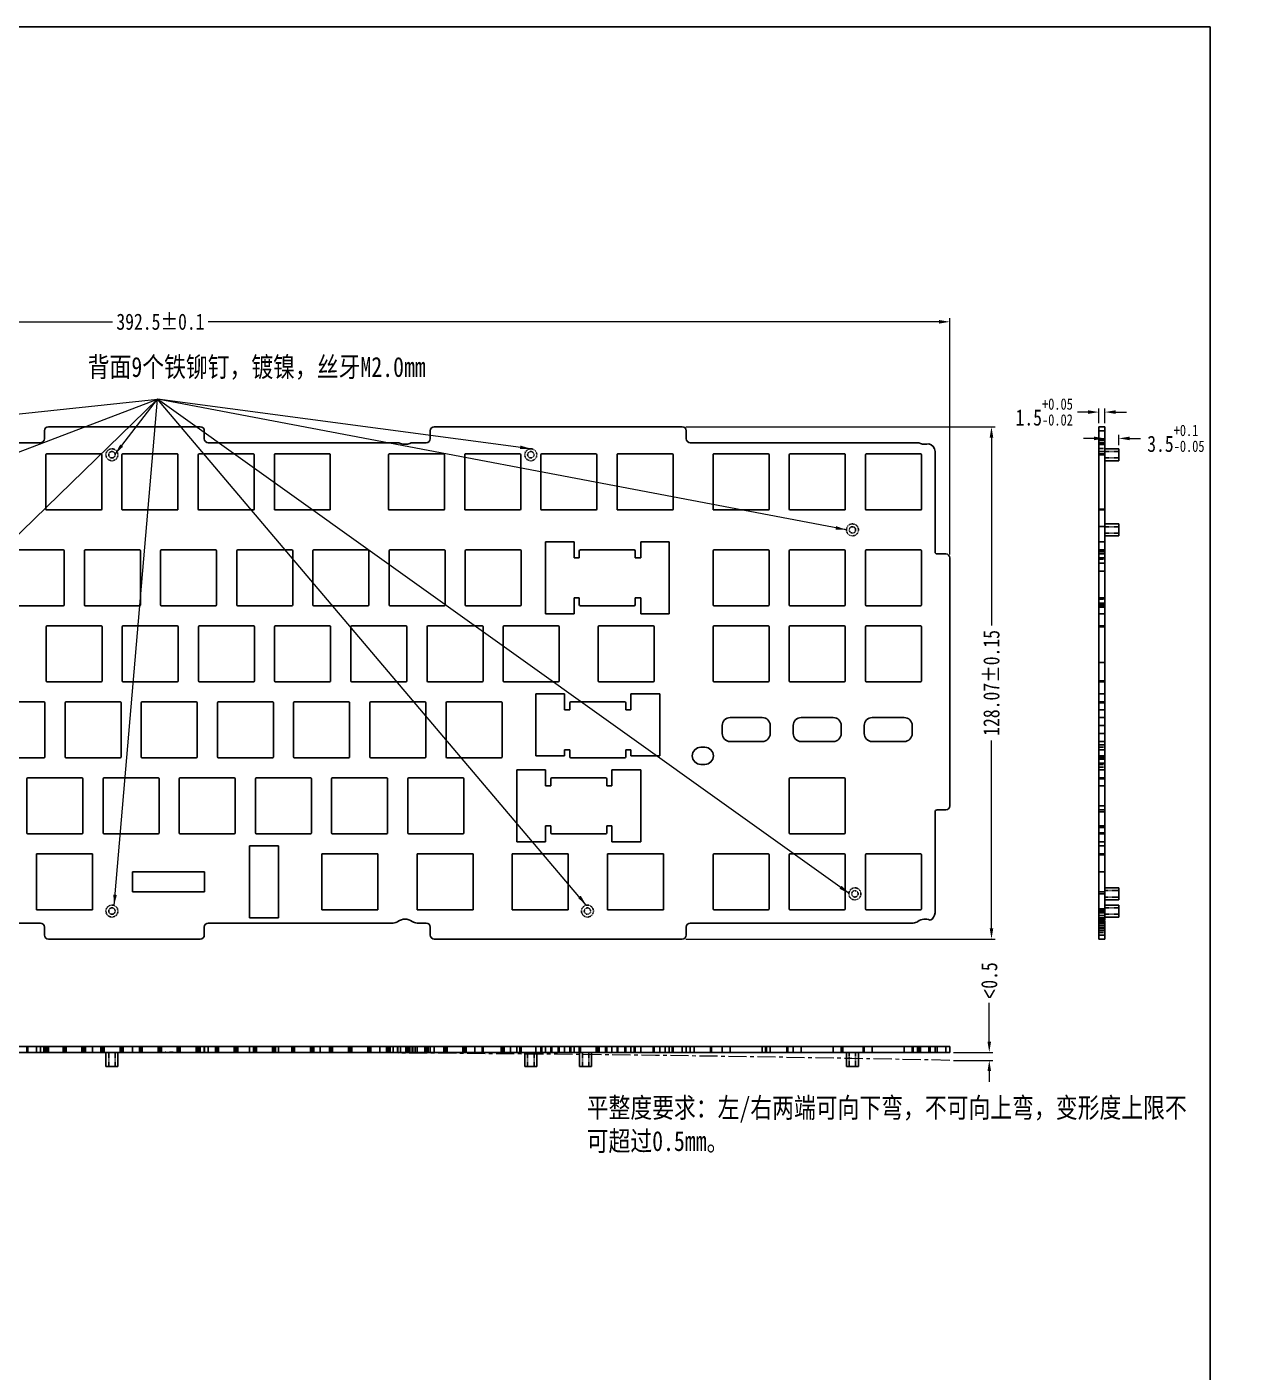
# Model space of a CAD drawing. Header units: inches. Extents: x 465 to 966, y -377 to 309.
# Drawn here: x 661.6 to 965.9, y -26.9 to 309.4 of the extents above; entities that cross this region are included whole.
import ezdxf

# ---------------------------------------------------------------- set-up
doc = ezdxf.new("R2010")
doc.units = ezdxf.units.IN
doc.header["$LTSCALE"] = 1.21
doc.header["$MEASUREMENT"] = 0
doc.header["$PDMODE"] = 3
doc.header["$PDSIZE"] = 0.3125
doc.linetypes.add('CENTER', pattern=[0.6, 0.375, -0.075, 0.075, -0.075])
doc.linetypes.add('HIDDEN', pattern=[0.2, 0.1, -0.1])
doc.layers.get('0').update_dxf_attribs({"linetype": 'CONTINUOUS'})
doc.layers.get('Defpoints').update_dxf_attribs({"linetype": 'CONTINUOUS'})
doc.layers.add('DEFAULT_2', color=8, linetype='HIDDEN')
doc.layers.add('标注尺寸', color=2, linetype='CONTINUOUS')
doc.styles.get("Standard").update_dxf_attribs({"font": 'txt', "width": 0.8})
doc.dimstyles.new('YanXiu', dxfattribs={"dimscale": 1.35, "dimtxt": 3, "dimasz": 2, "dimexe": 0.66, "dimexo": 0.66, "dimgap": 0.66, "dimtad": 0, "dimdsep": 46, "dimtxsty": 'STANDARD', "dimcen": 0, "dimclrd": 3, "dimclre": 6, "dimclrt": 3, "dimazin": 2, "dimtm": 1e-09, "dimtfac": 1, "dimtofl": 0, "dimtmove": 0, "dimatfit": 3, "dimfxl": 1, "dimlwd": 5, "dimlwe": 5, "dimarcsym": 0})

# ---------------------------------------------------------------- blocks, each defined once
blk = doc.blocks.new('*D0')
at = {"color": 3, "lineweight": 5}
for p, q in [((902.21, 55.78), (902.21, 65.46)), ((902.21, 48.38), (902.21, 45.68))]:
    blk.add_line(p, q, dxfattribs=at)
at = {"color": 6, "lineweight": 5}
for p, q in [((893.23, 53.08), (903.1, 53.08)), ((893.23, 51.08), (903.1, 51.08))]:
    blk.add_line(p, q, dxfattribs=at)
at = {"color": 3}
for points in [[(901.76, 55.78), (902.66, 55.78), (902.21, 53.08)], [(901.76, 48.38), (902.66, 48.38), (902.21, 51.08)]]:
    blk.add_solid(points, dxfattribs=at)
at = {"layer": 'Defpoints', "color": 0}
for p in [(892.34, 53.08), (892.34, 51.08), (902.21, 51.08)]:
    blk.add_point(p, dxfattribs=at)
at = {"color": 3, "insert": (902.21, 71.02), "char_height": 4.05, "attachment_point": 5, "rotation": 90}
blk.add_mtext('{\\fVineta BT|b0|i0|c0|p82;<}0.5', dxfattribs=at)
blk = doc.blocks.new('*D4')
at = {"color": 6, "lineweight": 5}
for p, q in [((826.33, 209.46), (903.65, 209.46)), ((826.33, 81.4), (903.65, 81.4))]:
    blk.add_line(p, q, dxfattribs=at)
at = {"color": 3, "lineweight": 5}
for p, q in [((902.76, 206.76), (902.76, 159.82)), ((902.76, 84.1), (902.76, 131.04))]:
    blk.add_line(p, q, dxfattribs=at)
at = {"color": 3}
for points in [[(902.31, 206.76), (903.21, 206.76), (902.76, 209.46)], [(902.31, 84.1), (903.21, 84.1), (902.76, 81.4)]]:
    blk.add_solid(points, dxfattribs=at)
at = {"layer": 'Defpoints', "color": 0}
for p in [(825.44, 209.46), (825.44, 81.4), (902.76, 81.4)]:
    blk.add_point(p, dxfattribs=at)
at = {"color": 3, "insert": (902.76, 145.43), "char_height": 4.05, "attachment_point": 5, "rotation": 90}
blk.add_mtext('128.07%%P0.15', dxfattribs=at)
blk = doc.blocks.new('*D8')
at = {"color": 3, "lineweight": 5}
for p, q in [((928.43, 206.55), (925.73, 206.55)), ((937.33, 206.55), (940.03, 206.55))]:
    blk.add_line(p, q, dxfattribs=at)
at = {"color": 6, "lineweight": 5}
for p, q in [((931.13, 204.86), (931.13, 207.44)), ((934.63, 204.86), (934.63, 207.44))]:
    blk.add_line(p, q, dxfattribs=at)
at = {"color": 3}
for points in [[(928.43, 207), (928.43, 206.1), (931.13, 206.55)], [(937.33, 207), (937.33, 206.1), (934.63, 206.55)]]:
    blk.add_solid(points, dxfattribs=at)
at = {"layer": 'Defpoints', "color": 0}
for p in [(931.13, 206.55), (931.13, 203.96), (934.63, 203.96)]:
    blk.add_point(p, dxfattribs=at)
at = {"color": 3, "insert": (948.86, 206.55), "char_height": 4.05, "attachment_point": 5}
blk.add_mtext('3.5{\\H0.7x;\\S+0.1^ -0.05;}', dxfattribs=at)
blk = doc.blocks.new('*D9')
at = {"color": 3, "lineweight": 5}
for p, q in [((926.93, 213.13), (924.23, 213.13)), ((933.83, 213.13), (936.53, 213.13))]:
    blk.add_line(p, q, dxfattribs=at)
at = {"color": 6, "lineweight": 5}
for p, q in [((929.63, 210.36), (929.63, 214.02)), ((931.13, 210.36), (931.13, 214.02))]:
    blk.add_line(p, q, dxfattribs=at)
at = {"color": 3}
for points in [[(926.93, 213.58), (926.93, 212.68), (929.63, 213.13)], [(933.83, 213.58), (933.83, 212.68), (931.13, 213.13)]]:
    blk.add_solid(points, dxfattribs=at)
at = {"layer": 'Defpoints', "color": 0}
for p in [(929.63, 213.13), (929.63, 209.46), (931.13, 209.46)]:
    blk.add_point(p, dxfattribs=at)
at = {"color": 3, "insert": (915.94, 213.13), "char_height": 4.05, "attachment_point": 5}
blk.add_mtext('1.5{\\H0.7x;\\S+0.05^ -0.02;}', dxfattribs=at)
blk = doc.blocks.new('*D47')
at = {"color": 6, "lineweight": 5}
for p, q in [((499.9, 165.29), (499.9, 236.59)), ((892.34, 177.57), (892.34, 236.59))]:
    blk.add_line(p, q, dxfattribs=at)
at = {"color": 3, "lineweight": 5}
for p, q in [((502.6, 235.7), (683, 235.7)), ((889.64, 235.7), (706.92, 235.7))]:
    blk.add_line(p, q, dxfattribs=at)
at = {"color": 3}
for points in [[(502.6, 236.15), (502.6, 235.25), (499.9, 235.7)], [(889.64, 236.15), (889.64, 235.25), (892.34, 235.7)]]:
    blk.add_solid(points, dxfattribs=at)
at = {"layer": 'Defpoints', "color": 0}
for p in [(892.34, 235.7), (892.34, 176.68), (499.9, 164.4)]:
    blk.add_point(p, dxfattribs=at)
at = {"color": 3, "insert": (694.96, 235.7), "char_height": 4.05, "attachment_point": 5}
blk.add_mtext('392.5%%P0.1', dxfattribs=at)

msp = doc.modelspace()

# ---------------------------------------------------------------- linework, layer by layer
at = {"color": 7, "linetype": 'Continuous'}
for p, q in [((666.939, 209.465), (704.939, 209.465)), ((763.439, 209.465), (825.439, 209.465)), ((929.632, 205.634), (929.632, 209.465)), ((931.132, 209.465), (929.632, 209.465)), ((931.132, 86.105), (931.132, 209.465)), ((664.939, 205.465), (638.059, 205.465)), ((665.939, 206.465), (665.939, 208.465)), ((705.939, 208.465), (705.939, 206.465)), ((754.219, 205.465), (706.939, 205.465)), ((761.439, 205.465), (758.059, 205.465)), ((762.439, 206.465), (762.439, 208.465)), ((826.439, 208.465), (826.439, 206.465)), ((884.219, 205.465), (827.439, 205.465)), ((931.132, 208.465), (929.632, 208.465)), ((929.632, 206.465), (931.132, 206.465)), ((929.632, 205.465), (931.132, 205.465)), ((929.632, 81.396), (929.632, 205.46)), ((929.632, 205.311), (931.132, 205.311)), ((931.132, 205.233), (929.632, 205.233)), ((666.294, 202.465), (666.294, 188.865)), ((680.094, 202.665), (666.494, 202.665)), ((680.294, 188.865), (680.294, 202.465)), ((685.344, 202.465), (685.344, 188.865)), ((699.144, 202.665), (685.544, 202.665)), ((699.344, 188.865), (699.344, 202.465)), ((704.394, 202.465), (704.394, 188.865)), ((718.194, 202.665), (704.594, 202.665)), ((718.394, 188.865), (718.394, 202.465)), ((723.444, 202.465), (723.444, 188.865)), ((737.244, 202.665), (723.644, 202.665)), ((737.444, 188.865), (737.444, 202.465)), ((751.994, 188.865), (751.994, 202.465)), ((752.194, 202.665), (765.794, 202.665)), ((765.994, 202.465), (765.994, 188.865)), ((771.044, 188.865), (771.044, 202.465)), ((771.244, 202.665), (784.844, 202.665)), ((785.044, 202.465), (785.044, 188.865)), ((790.094, 188.865), (790.094, 202.465)), ((790.294, 202.665), (803.894, 202.665)), ((804.094, 202.465), (804.094, 188.865)), ((809.144, 188.865), (809.144, 202.465)), ((809.344, 202.665), (822.944, 202.665)), ((823.144, 202.465), (823.144, 188.865)), ((833.149, 188.865), (833.149, 202.465)), ((833.349, 202.665), (846.949, 202.665)), ((847.149, 202.465), (847.149, 188.865)), ((852.199, 188.865), (852.199, 202.465)), ((852.399, 202.665), (865.999, 202.665)), ((866.199, 202.465), (866.199, 188.865)), ((871.249, 188.865), (871.249, 202.465)), ((871.449, 202.665), (885.049, 202.665)), ((885.249, 202.465), (885.249, 188.865)), ((888.639, 203.282), (888.639, 178.181)), ((931.132, 203.282), (929.632, 203.282)), ((931.132, 203.965), (934.632, 203.965)), ((934.632, 203.965), (934.632, 200.965)), ((931.132, 200.965), (934.632, 200.965)), ((666.494, 188.665), (680.094, 188.665)), ((685.544, 188.665), (699.144, 188.665)), ((704.594, 188.665), (718.194, 188.665)), ((723.644, 188.665), (737.244, 188.665)), ((765.794, 188.665), (752.194, 188.665)), ((784.844, 188.665), (771.244, 188.665)), ((803.894, 188.665), (790.294, 188.665)), ((822.944, 188.665), (809.344, 188.665)), ((846.949, 188.665), (833.349, 188.665)), ((865.999, 188.665), (852.399, 188.665)), ((885.049, 188.665), (871.449, 188.665)), ((931.132, 185.181), (934.632, 185.181)), ((934.632, 182.181), (934.632, 185.181)), ((931.132, 182.181), (934.632, 182.181)), ((657.139, 178.681), (670.639, 178.681)), ((670.889, 178.431), (670.889, 164.931)), ((675.939, 164.931), (675.939, 178.431)), ((676.189, 178.681), (689.689, 178.681)), ((689.939, 178.431), (689.939, 164.931)), ((694.989, 164.931), (694.989, 178.431)), ((695.239, 178.681), (708.739, 178.681)), ((708.989, 178.431), (708.989, 164.931)), ((714.039, 164.931), (714.039, 178.431)), ((714.289, 178.681), (727.789, 178.681)), ((728.039, 178.431), (728.039, 164.931)), ((733.089, 164.931), (733.089, 178.431)), ((733.339, 178.681), (746.839, 178.681)), ((747.089, 178.431), (747.089, 164.931)), ((752.139, 164.931), (752.139, 178.431)), ((752.389, 178.681), (765.889, 178.681)), ((766.139, 178.431), (766.139, 164.931)), ((771.189, 164.931), (771.189, 178.431)), ((771.439, 178.681), (784.939, 178.681)), ((785.189, 178.431), (785.189, 164.931)), ((791.21, 180.696), (798.41, 180.696)), ((791.21, 162.696), (791.21, 180.696)), ((798.41, 180.696), (798.41, 176.696)), ((799.704, 176.696), (799.704, 178.401)), ((799.984, 178.681), (813.394, 178.681)), ((813.674, 178.401), (813.674, 176.696)), ((815.064, 180.696), (822.207, 180.696)), ((815.064, 176.696), (815.064, 180.696)), ((822.207, 180.696), (822.207, 162.696)), ((833.149, 164.931), (833.149, 178.431)), ((833.399, 178.681), (846.899, 178.681)), ((847.149, 178.431), (847.149, 164.931)), ((852.199, 164.931), (852.199, 178.431)), ((852.449, 178.681), (865.949, 178.681)), ((866.199, 178.431), (866.199, 164.931)), ((871.249, 164.931), (871.249, 178.431)), ((871.499, 178.681), (884.999, 178.681)), ((885.249, 178.431), (885.249, 164.931)), ((798.41, 176.696), (799.704, 176.696)), ((813.674, 176.696), (815.064, 176.696)), ((889.139, 177.681), (891.339, 177.681)), ((892.339, 176.681), (892.339, 114.681)), ((929.632, 178.181), (931.132, 178.181)), ((931.132, 177.681), (929.632, 177.681)), ((931.132, 176.681), (929.632, 176.681)), ((799.704, 166.696), (798.41, 166.696)), ((798.41, 166.696), (798.41, 162.696)), ((799.704, 164.991), (799.704, 166.696)), ((815.064, 166.696), (813.674, 166.696)), ((813.674, 166.696), (813.674, 164.991)), ((815.064, 162.696), (815.064, 166.696)), ((670.639, 164.681), (657.139, 164.681)), ((689.689, 164.681), (676.189, 164.681)), ((708.739, 164.681), (695.239, 164.681)), ((727.789, 164.681), (714.289, 164.681)), ((746.839, 164.681), (733.339, 164.681)), ((765.889, 164.681), (752.389, 164.681)), ((784.939, 164.681), (771.439, 164.681)), ((798.41, 162.696), (791.21, 162.696)), ((813.394, 164.711), (799.984, 164.711)), ((822.207, 162.696), (815.064, 162.696)), ((846.899, 164.681), (833.399, 164.681)), ((865.949, 164.681), (852.449, 164.681)), ((884.999, 164.681), (871.499, 164.681)), ((666.374, 145.946), (666.374, 159.446)), ((666.624, 159.696), (680.124, 159.696)), ((680.374, 159.446), (680.374, 145.946)), ((685.424, 145.946), (685.424, 159.446)), ((685.674, 159.696), (699.174, 159.696)), ((699.424, 159.446), (699.424, 145.946)), ((704.474, 145.946), (704.474, 159.446)), ((704.724, 159.696), (718.224, 159.696)), ((718.474, 159.446), (718.474, 145.946)), ((723.524, 145.946), (723.524, 159.446)), ((723.774, 159.696), (737.274, 159.696)), ((737.524, 159.446), (737.524, 145.946)), ((742.574, 145.946), (742.574, 159.446)), ((742.824, 159.696), (756.324, 159.696)), ((756.574, 159.446), (756.574, 145.946)), ((761.624, 145.946), (761.624, 159.446)), ((761.874, 159.696), (775.374, 159.696)), ((775.624, 159.446), (775.624, 145.946)), ((780.674, 145.946), (780.674, 159.446)), ((780.924, 159.696), (794.424, 159.696)), ((794.674, 159.446), (794.674, 145.946)), ((804.424, 145.946), (804.424, 159.446)), ((804.674, 159.696), (818.174, 159.696)), ((818.424, 159.446), (818.424, 145.946)), ((833.149, 145.946), (833.149, 159.446)), ((833.399, 159.696), (846.899, 159.696)), ((847.149, 159.446), (847.149, 145.946)), ((852.199, 145.946), (852.199, 159.446)), ((852.449, 159.696), (865.949, 159.696)), ((866.199, 159.446), (866.199, 145.946)), ((871.249, 145.946), (871.249, 159.446)), ((871.499, 159.696), (884.999, 159.696)), ((885.249, 159.446), (885.249, 145.946)), ((680.124, 145.696), (666.624, 145.696)), ((699.174, 145.696), (685.674, 145.696)), ((718.224, 145.696), (704.724, 145.696)), ((737.274, 145.696), (723.774, 145.696)), ((756.324, 145.696), (742.824, 145.696)), ((775.374, 145.696), (761.874, 145.696)), ((794.424, 145.696), (780.924, 145.696)), ((818.174, 145.696), (804.674, 145.696)), ((846.899, 145.696), (833.399, 145.696)), ((865.949, 145.696), (852.449, 145.696)), ((884.999, 145.696), (871.499, 145.696)), ((788.81, 142.711), (796.01, 142.711)), ((788.81, 127.211), (788.81, 142.711)), ((796.01, 142.711), (796.01, 138.711)), ((812.607, 142.711), (819.807, 142.711)), ((812.607, 138.711), (812.607, 142.711)), ((819.807, 142.711), (819.807, 127.211)), ((652.324, 140.696), (665.824, 140.696)), ((666.074, 140.446), (666.074, 126.946)), ((671.124, 126.946), (671.124, 140.446)), ((671.374, 140.696), (684.874, 140.696)), ((685.124, 140.446), (685.124, 126.946)), ((690.174, 126.946), (690.174, 140.446)), ((690.424, 140.696), (703.924, 140.696)), ((704.174, 140.446), (704.174, 126.946)), ((709.224, 126.946), (709.224, 140.446)), ((709.474, 140.696), (722.974, 140.696)), ((723.224, 140.446), (723.224, 126.946)), ((728.274, 126.946), (728.274, 140.446)), ((728.524, 140.696), (742.024, 140.696)), ((742.274, 140.446), (742.274, 126.946)), ((747.324, 126.946), (747.324, 140.446)), ((747.574, 140.696), (761.074, 140.696)), ((761.324, 140.446), (761.324, 126.946)), ((766.374, 126.946), (766.374, 140.446)), ((766.624, 140.696), (780.124, 140.696)), ((780.374, 140.446), (780.374, 126.946)), ((796.01, 138.711), (797.314, 138.711)), ((797.314, 138.711), (797.314, 140.446)), ((797.564, 140.696), (811.064, 140.696)), ((811.314, 140.446), (811.314, 138.711)), ((811.314, 138.711), (812.607, 138.711)), ((835.439, 132.781), (835.439, 134.781)), ((837.439, 136.781), (845.439, 136.781)), ((847.439, 134.781), (847.439, 132.781)), ((853.189, 132.781), (853.189, 134.781)), ((855.189, 136.781), (863.189, 136.781)), ((865.189, 134.781), (865.189, 132.781)), ((870.939, 132.781), (870.939, 134.781)), ((872.939, 136.781), (880.939, 136.781)), ((882.939, 134.781), (882.939, 132.781)), ((797.314, 128.711), (796.01, 128.711)), ((796.01, 128.711), (796.01, 127.211)), ((797.314, 126.946), (797.314, 128.711)), ((812.607, 128.711), (811.314, 128.711)), ((811.314, 128.711), (811.314, 126.946)), ((812.607, 127.211), (812.607, 128.711)), ((831.089, 129.346), (830.089, 129.346)), ((845.439, 130.781), (837.439, 130.781)), ((863.189, 130.781), (855.189, 130.781)), ((880.939, 130.781), (872.939, 130.781)), ((665.824, 126.696), (652.324, 126.696)), ((684.874, 126.696), (671.374, 126.696)), ((703.924, 126.696), (690.424, 126.696)), ((722.974, 126.696), (709.474, 126.696)), ((742.024, 126.696), (728.524, 126.696)), ((761.074, 126.696), (747.574, 126.696)), ((780.124, 126.696), (766.624, 126.696)), ((796.01, 127.211), (788.81, 127.211)), ((811.064, 126.696), (797.564, 126.696)), ((819.807, 127.211), (812.607, 127.211)), ((830.089, 125.046), (831.089, 125.046)), ((661.574, 107.946), (661.574, 121.446)), ((661.824, 121.696), (675.324, 121.696)), ((675.574, 121.446), (675.574, 107.946)), ((680.624, 107.946), (680.624, 121.446)), ((680.874, 121.696), (694.374, 121.696)), ((694.624, 121.446), (694.624, 107.946)), ((699.674, 107.946), (699.674, 121.446)), ((699.924, 121.696), (713.424, 121.696)), ((713.674, 121.446), (713.674, 107.946)), ((718.724, 107.946), (718.724, 121.446)), ((718.974, 121.696), (732.474, 121.696)), ((732.724, 121.446), (732.724, 107.946)), ((737.774, 107.946), (737.774, 121.446)), ((738.024, 121.696), (751.524, 121.696)), ((751.774, 121.446), (751.774, 107.946)), ((756.824, 107.946), (756.824, 121.446)), ((757.074, 121.696), (770.574, 121.696)), ((770.824, 121.446), (770.824, 107.946)), ((784.06, 123.696), (791.26, 123.696)), ((784.06, 105.696), (784.06, 123.696)), ((791.26, 123.696), (791.26, 119.696)), ((792.564, 119.696), (792.564, 121.446)), ((792.814, 121.696), (806.314, 121.696)), ((806.564, 121.446), (806.564, 119.696)), ((807.857, 123.696), (815.057, 123.696)), ((807.857, 119.696), (807.857, 123.696)), ((815.057, 123.696), (815.057, 105.696)), ((852.199, 107.946), (852.199, 121.446)), ((852.449, 121.696), (865.949, 121.696)), ((866.199, 121.446), (866.199, 107.946)), ((791.26, 119.696), (792.564, 119.696)), ((806.564, 119.696), (807.857, 119.696)), ((931.132, 114.681), (929.632, 114.681)), ((888.639, 113.181), (888.639, 87.957)), ((891.339, 113.681), (889.139, 113.681)), ((931.132, 113.681), (929.632, 113.681)), ((931.132, 113.181), (929.632, 113.181)), ((675.324, 107.696), (661.824, 107.696)), ((694.374, 107.696), (680.874, 107.696)), ((713.424, 107.696), (699.924, 107.696)), ((732.474, 107.696), (718.974, 107.696)), ((751.524, 107.696), (738.024, 107.696)), ((770.574, 107.696), (757.074, 107.696)), ((792.564, 109.696), (791.26, 109.696)), ((791.26, 109.696), (791.26, 105.696)), ((792.564, 107.946), (792.564, 109.696)), ((806.314, 107.696), (792.814, 107.696)), ((807.857, 109.696), (806.564, 109.696)), ((806.564, 109.696), (806.564, 107.946)), ((807.857, 105.696), (807.857, 109.696)), ((865.949, 107.696), (852.449, 107.696)), ((717.269, 104.696), (724.469, 104.696)), ((717.269, 86.696), (717.269, 104.696)), ((724.469, 104.696), (724.469, 86.696)), ((791.26, 105.696), (784.06, 105.696)), ((815.057, 105.696), (807.857, 105.696)), ((663.969, 102.696), (677.969, 102.696)), ((663.969, 88.696), (663.969, 102.696)), ((677.969, 102.696), (677.969, 88.696)), ((749.339, 102.696), (735.339, 102.696)), ((735.339, 102.696), (735.339, 88.696)), ((749.339, 88.696), (749.339, 102.696)), ((773.139, 102.696), (759.139, 102.696)), ((759.139, 102.696), (759.139, 88.696)), ((773.139, 88.696), (773.139, 102.696)), ((796.939, 102.696), (782.939, 102.696)), ((782.939, 102.696), (782.939, 88.696)), ((796.939, 88.696), (796.939, 102.696)), ((820.739, 102.696), (806.739, 102.696)), ((806.739, 102.696), (806.739, 88.696)), ((820.739, 88.696), (820.739, 102.696)), ((833.149, 88.946), (833.149, 102.446)), ((833.399, 102.696), (846.899, 102.696)), ((847.149, 102.446), (847.149, 88.946)), ((852.199, 88.946), (852.199, 102.446)), ((852.449, 102.696), (865.949, 102.696)), ((866.199, 102.446), (866.199, 88.946)), ((871.249, 88.946), (871.249, 102.446)), ((871.499, 102.696), (884.999, 102.696)), ((885.249, 102.446), (885.249, 88.946)), ((687.969, 98.196), (705.969, 98.196)), ((687.969, 93.196), (687.969, 98.196)), ((705.969, 98.196), (705.969, 93.196)), ((934.632, 94.196), (931.132, 94.196)), ((934.632, 91.196), (934.632, 94.196)), ((705.969, 93.196), (687.969, 93.196)), ((934.632, 91.196), (931.132, 91.196)), ((677.969, 88.696), (663.969, 88.696)), ((735.339, 88.696), (749.339, 88.696)), ((759.139, 88.696), (773.139, 88.696)), ((782.939, 88.696), (796.939, 88.696)), ((806.739, 88.696), (820.739, 88.696)), ((846.899, 88.696), (833.399, 88.696)), ((865.949, 88.696), (852.449, 88.696)), ((884.999, 88.696), (871.499, 88.696)), ((931.132, 87.957), (929.632, 87.957)), ((931.132, 89.896), (934.632, 89.896)), ((934.632, 89.896), (934.632, 86.896)), ((664.939, 85.396), (639.119, 85.396)), ((665.939, 82.396), (665.939, 84.396)), ((705.939, 84.396), (705.939, 82.396)), ((753.159, 85.396), (706.939, 85.396)), ((724.469, 86.696), (717.269, 86.696)), ((761.439, 85.396), (759.119, 85.396)), ((762.439, 82.396), (762.439, 84.396)), ((826.439, 84.396), (826.439, 82.396)), ((883.159, 85.396), (827.439, 85.396)), ((931.132, 86.105), (929.632, 86.105)), ((931.132, 85.79), (929.632, 85.79)), ((931.132, 85.396), (929.632, 85.396)), ((931.132, 84.396), (929.632, 84.396)), ((931.132, 86.896), (934.632, 86.896)), ((931.132, 85.79), (931.132, 81.396)), ((704.939, 81.396), (666.939, 81.396)), ((825.439, 81.396), (763.439, 81.396)), ((931.132, 82.396), (929.632, 82.396)), ((931.132, 81.396), (929.632, 81.396)), ((499.899, 54.579), (892.339, 54.579)), ((664.939, 54.579), (664.939, 53.079)), ((665.939, 53.079), (665.939, 54.579)), ((666.939, 53.079), (666.939, 54.579)), ((704.939, 53.079), (704.939, 54.579)), ((705.939, 53.079), (705.939, 54.579)), ((706.939, 53.079), (706.939, 54.579)), ((753.159, 53.079), (753.159, 54.579)), ((754.351, 53.079), (754.351, 54.579)), ((757.927, 54.579), (757.927, 53.079)), ((759.119, 54.579), (759.119, 53.079)), ((761.439, 54.579), (761.439, 53.079)), ((762.439, 53.079), (762.439, 54.579)), ((763.439, 53.079), (763.439, 54.579)), ((825.439, 53.079), (825.439, 54.579)), ((826.439, 53.079), (826.439, 54.579)), ((827.439, 53.079), (827.439, 54.579)), ((883.159, 53.079), (883.159, 54.579)), ((884.351, 53.079), (884.351, 54.579)), ((887.395, 53.079), (887.395, 54.579)), ((888.639, 53.079), (888.639, 54.579)), ((889.139, 53.079), (889.139, 54.579)), ((891.339, 53.079), (891.339, 54.579)), ((892.339, 53.079), (892.339, 54.579)), ((499.899, 53.079), (892.339, 53.079)), ((681.324, 53.079), (681.324, 49.579)), ((684.324, 53.079), (684.324, 49.579)), ((786.074, 53.079), (786.074, 49.579)), ((789.074, 53.079), (789.074, 49.579)), ((799.773, 53.079), (799.773, 49.579)), ((802.773, 53.079), (802.773, 49.579)), ((866.494, 49.579), (866.494, 53.079)), ((869.494, 49.579), (869.494, 53.079)), ((684.324, 49.579), (681.324, 49.579)), ((789.074, 49.579), (786.074, 49.579)), ((802.773, 49.579), (799.773, 49.579)), ((866.494, 49.579), (869.494, 49.579))]:
    msp.add_line(p, q, dxfattribs=at)
msp.add_lwpolyline([(464.836, 309.419), (957.435, 309.419), (957.435, -33.719), (464.836, -33.719)], close=True)
for centre, radius, start, end in [((666.939, 208.465), 1, 90, 180), ((704.939, 208.465), 1, 0, 90), ((763.439, 208.465), 1, 90, 180), ((825.439, 208.465), 1, 0, 90), ((664.939, 206.465), 1, 270, 0), ((706.939, 206.465), 1, 180, 270), ((754.219, 203.465), 2, 67.41783, 90), ((756.139, 208.081), 3, 247.41783, 292.58217), ((758.059, 203.465), 2, 90, 112.58217), ((761.439, 206.465), 1, 270, 0), ((827.439, 206.465), 1, 180, 270), ((884.219, 203.465), 2, 67.41783, 90), ((886.139, 208.081), 3, 247.41783, 288.27156), ((886.639, 203.282), 2, 0, 77.27442), ((666.494, 202.465), 0.2, 90, 180), ((680.094, 202.465), 0.2, 0, 90), ((685.544, 202.465), 0.2, 90, 180), ((699.144, 202.465), 0.2, 0, 90), ((704.594, 202.465), 0.2, 90, 180), ((718.194, 202.465), 0.2, 0, 90), ((723.644, 202.465), 0.2, 90, 180), ((737.244, 202.465), 0.2, 0, 90), ((752.194, 202.465), 0.2, 90, 180), ((765.794, 202.465), 0.2, 0, 90), ((771.244, 202.465), 0.2, 90, 180), ((784.844, 202.465), 0.2, 0, 90), ((790.294, 202.465), 0.2, 90, 180), ((803.894, 202.465), 0.2, 0, 90), ((809.344, 202.465), 0.2, 90, 180), ((822.944, 202.465), 0.2, 0, 90), ((833.349, 202.465), 0.2, 90, 180), ((846.949, 202.465), 0.2, 0, 90), ((852.399, 202.465), 0.2, 90, 180), ((865.999, 202.465), 0.2, 0, 90), ((871.449, 202.465), 0.2, 90, 180), ((885.049, 202.465), 0.2, 0, 90), ((666.494, 188.865), 0.2, 180, 270), ((680.094, 188.865), 0.2, 270, 0), ((685.544, 188.865), 0.2, 180, 270), ((699.144, 188.865), 0.2, 270, 0), ((704.594, 188.865), 0.2, 180, 270), ((718.194, 188.865), 0.2, 270, 0), ((723.644, 188.865), 0.2, 180, 270), ((737.244, 188.865), 0.2, 270, 0), ((752.194, 188.865), 0.2, 180, 270), ((765.794, 188.865), 0.2, 270, 0), ((771.244, 188.865), 0.2, 180, 270), ((784.844, 188.865), 0.2, 270, 0), ((790.294, 188.865), 0.2, 180, 270), ((803.894, 188.865), 0.2, 270, 0), ((809.344, 188.865), 0.2, 180, 270), ((822.944, 188.865), 0.2, 270, 0), ((833.349, 188.865), 0.2, 180, 270), ((846.949, 188.865), 0.2, 270, 0), ((852.399, 188.865), 0.2, 180, 270), ((865.999, 188.865), 0.2, 270, 0), ((871.449, 188.865), 0.2, 180, 270), ((885.049, 188.865), 0.2, 270, 0), ((670.639, 178.431), 0.25, 0, 90), ((676.189, 178.431), 0.25, 90, 180), ((689.689, 178.431), 0.25, 0, 90), ((695.239, 178.431), 0.25, 90, 180), ((708.739, 178.431), 0.25, 0, 90), ((714.289, 178.431), 0.25, 90, 180), ((727.789, 178.431), 0.25, 0, 90), ((733.339, 178.431), 0.25, 90, 180), ((746.839, 178.431), 0.25, 0, 90), ((752.389, 178.431), 0.25, 90, 180), ((765.889, 178.431), 0.25, 0, 90), ((771.439, 178.431), 0.25, 90, 180), ((784.939, 178.431), 0.25, 0, 90), ((799.984, 178.401), 0.28, 90, 180), ((813.394, 178.401), 0.28, 0, 90), ((833.399, 178.431), 0.25, 90, 180), ((846.899, 178.431), 0.25, 0, 90), ((852.449, 178.431), 0.25, 90, 180), ((865.949, 178.431), 0.25, 0, 90), ((871.499, 178.431), 0.25, 90, 180), ((884.999, 178.431), 0.25, 0, 90), ((889.139, 178.181), 0.5, 180, 270), ((891.339, 176.681), 1, 0, 90), ((670.639, 164.931), 0.25, 270, 0), ((676.189, 164.931), 0.25, 180, 270), ((689.689, 164.931), 0.25, 270, 360), ((695.239, 164.931), 0.25, 180, 270), ((708.739, 164.931), 0.25, 270, 0), ((714.289, 164.931), 0.25, 180, 270), ((727.789, 164.931), 0.25, 270, 0), ((733.339, 164.931), 0.25, 180, 270), ((746.839, 164.931), 0.25, 270, 0), ((752.389, 164.931), 0.25, 180, 270), ((765.889, 164.931), 0.25, 270, 0), ((771.439, 164.931), 0.25, 180, 270), ((784.939, 164.931), 0.25, 270, 0), ((799.984, 164.991), 0.28, 180, 270), ((813.394, 164.991), 0.28, 270, 0), ((833.399, 164.931), 0.25, 180, 270), ((846.899, 164.931), 0.25, 270, 360), ((852.449, 164.931), 0.25, 180, 270), ((865.949, 164.931), 0.25, 270, 0), ((871.499, 164.931), 0.25, 180, 270), ((884.999, 164.931), 0.25, 270, 0), ((666.624, 159.446), 0.25, 90, 180), ((680.124, 159.446), 0.25, 0, 90), ((685.674, 159.446), 0.25, 90, 180), ((699.174, 159.446), 0.25, 0, 90), ((704.724, 159.446), 0.25, 90, 180), ((718.224, 159.446), 0.25, 0, 90), ((723.774, 159.446), 0.25, 90, 180), ((737.274, 159.446), 0.25, 0, 90), ((742.824, 159.446), 0.25, 90, 180), ((756.324, 159.446), 0.25, 0, 90), ((761.874, 159.446), 0.25, 90, 180), ((775.374, 159.446), 0.25, 0, 90), ((780.924, 159.446), 0.25, 90, 180), ((794.424, 159.446), 0.25, 0, 90), ((804.674, 159.446), 0.25, 90, 180), ((818.174, 159.446), 0.25, 0, 90), ((833.399, 159.446), 0.25, 90, 180), ((846.899, 159.446), 0.25, 0, 90), ((852.449, 159.446), 0.25, 90, 180), ((865.949, 159.446), 0.25, 0, 90), ((871.499, 159.446), 0.25, 90, 180), ((884.999, 159.446), 0.25, 0, 90), ((666.624, 145.946), 0.25, 180, 270), ((680.124, 145.946), 0.25, 270, 0), ((685.674, 145.946), 0.25, 180, 270), ((699.174, 145.946), 0.25, 270, 0), ((704.724, 145.946), 0.25, 180, 270), ((718.224, 145.946), 0.25, 270, 0), ((723.774, 145.946), 0.25, 180, 270), ((737.274, 145.946), 0.25, 270, 0), ((742.824, 145.946), 0.25, 180, 270), ((756.324, 145.946), 0.25, 270, 0), ((761.874, 145.946), 0.25, 180, 270), ((775.374, 145.946), 0.25, 270, 0), ((780.924, 145.946), 0.25, 180, 270), ((794.424, 145.946), 0.25, 270, 0), ((804.674, 145.946), 0.25, 180, 270), ((818.174, 145.946), 0.25, 270, 0), ((833.399, 145.946), 0.25, 180, 270), ((846.899, 145.946), 0.25, 270, 360), ((852.449, 145.946), 0.25, 180, 270), ((865.949, 145.946), 0.25, 270, 0), ((871.499, 145.946), 0.25, 180, 270), ((884.999, 145.946), 0.25, 270, 0), ((665.824, 140.446), 0.25, 0, 90), ((671.374, 140.446), 0.25, 90, 180), ((684.874, 140.446), 0.25, 0, 90), ((690.424, 140.446), 0.25, 90, 180), ((703.924, 140.446), 0.25, 0, 90), ((709.474, 140.446), 0.25, 90, 180), ((722.974, 140.446), 0.25, 0, 90), ((728.524, 140.446), 0.25, 90, 180), ((742.024, 140.446), 0.25, 0, 90), ((747.574, 140.446), 0.25, 90, 180), ((761.074, 140.446), 0.25, 0, 90), ((766.624, 140.446), 0.25, 90, 180), ((780.124, 140.446), 0.25, 0, 90), ((797.564, 140.446), 0.25, 90, 180), ((811.064, 140.446), 0.25, 0, 90), ((837.439, 134.781), 2, 90, 180), ((845.439, 134.781), 2, 0, 90), ((855.189, 134.781), 2, 90, 180), ((863.189, 134.781), 2, 0, 90), ((872.939, 134.781), 2, 90, 180), ((880.939, 134.781), 2, 0, 90), ((837.439, 132.781), 2, 180, 270), ((845.439, 132.781), 2, 270, 0), ((855.189, 132.781), 2, 180, 270), ((863.189, 132.781), 2, 270, 0), ((872.939, 132.781), 2, 180, 270), ((880.939, 132.781), 2, 270, 0), ((830.089, 127.196), 2.15, 90, 270), ((831.089, 127.196), 2.15, 270, 90), ((665.824, 126.946), 0.25, 270, 0), ((671.374, 126.946), 0.25, 180, 270), ((684.874, 126.946), 0.25, 270, 0), ((690.424, 126.946), 0.25, 180, 270), ((703.924, 126.946), 0.25, 270, 0), ((709.474, 126.946), 0.25, 180, 270), ((722.974, 126.946), 0.25, 270, 0), ((728.524, 126.946), 0.25, 180, 270), ((742.024, 126.946), 0.25, 270, 0), ((747.574, 126.946), 0.25, 180, 270), ((761.074, 126.946), 0.25, 270, 0), ((766.624, 126.946), 0.25, 180, 270), ((780.124, 126.946), 0.25, 270, 0), ((797.564, 126.946), 0.25, 180, 270), ((811.064, 126.946), 0.25, 270, 0), ((661.824, 121.446), 0.25, 90, 180), ((675.324, 121.446), 0.25, 0, 90), ((680.874, 121.446), 0.25, 90, 180), ((694.374, 121.446), 0.25, 0, 90), ((699.924, 121.446), 0.25, 90, 180), ((713.424, 121.446), 0.25, 0, 90), ((718.974, 121.446), 0.25, 90, 180), ((732.474, 121.446), 0.25, 0, 90), ((738.024, 121.446), 0.25, 90, 180), ((751.524, 121.446), 0.25, 0, 90), ((757.074, 121.446), 0.25, 90, 180), ((770.574, 121.446), 0.25, 0, 90), ((792.814, 121.446), 0.25, 90, 180), ((806.314, 121.446), 0.25, 0, 90), ((852.449, 121.446), 0.25, 90, 180), ((865.949, 121.446), 0.25, 0, 90), ((891.339, 114.681), 1, 270, 0), ((889.139, 113.181), 0.5, 90, 180), ((661.824, 107.946), 0.25, 180, 270), ((675.324, 107.946), 0.25, 270, 0), ((680.874, 107.946), 0.25, 180, 270), ((694.374, 107.946), 0.25, 270, 0), ((699.924, 107.946), 0.25, 180, 270), ((713.424, 107.946), 0.25, 270, 0), ((718.974, 107.946), 0.25, 180, 270), ((732.474, 107.946), 0.25, 270, 0), ((738.024, 107.946), 0.25, 180, 270), ((751.524, 107.946), 0.25, 270, 0), ((757.074, 107.946), 0.25, 180, 270), ((770.574, 107.946), 0.25, 270, 0), ((792.814, 107.946), 0.25, 180, 270), ((806.314, 107.946), 0.25, 270, 0), ((852.449, 107.946), 0.25, 180, 270), ((865.949, 107.946), 0.25, 270, 0), ((833.399, 102.446), 0.25, 90, 180), ((846.899, 102.446), 0.25, 0, 90), ((852.449, 102.446), 0.25, 90, 180), ((865.949, 102.446), 0.25, 0, 90), ((871.499, 102.446), 0.25, 90, 180), ((884.999, 102.446), 0.25, 0, 90), ((833.399, 88.946), 0.25, 180, 270), ((846.899, 88.946), 0.25, 270, 0), ((852.449, 88.946), 0.25, 180, 270), ((865.949, 88.946), 0.25, 270, 0), ((871.499, 88.946), 0.25, 180, 270), ((884.999, 88.946), 0.25, 270, 0), ((886.639, 87.957), 2, 292.23294, 0), ((664.939, 84.396), 1, 0, 90), ((706.939, 84.396), 1, 90, 180), ((753.159, 87.396), 2, 270, 306.58246), ((756.139, 83.381), 3, 53.41754, 126.58246), ((759.119, 87.396), 2, 233.41754, 270), ((761.439, 84.396), 1, 0, 90), ((827.439, 84.396), 1, 90, 180), ((883.159, 87.396), 2, 270, 306.58246), ((886.139, 83.381), 3, 65.23387, 126.58246), ((666.939, 82.396), 1, 180, 270), ((704.939, 82.396), 1, 270, 0), ((763.439, 82.396), 1, 180, 270), ((825.439, 82.396), 1, 270, 0)]:
    msp.add_arc(centre, radius, start, end, dxfattribs=at)
at = {"color": 1, "linetype": 'CENTER', "lineweight": 5, "ltscale": 10}
msp.add_arc((696.111, -9538.904), 9591.99, 88.8278039, 91.1721961, dxfattribs=at)
at = {"layer": 'DEFAULT_2', "color": 8, "linetype": 'HIDDEN'}
for p, q in [((931.132, 206.065), (929.632, 206.065)), ((929.632, 205.46), (929.632, 205.634)), ((929.632, 205.081), (931.132, 205.081)), ((931.132, 205.065), (929.632, 205.065)), ((929.632, 204.065), (931.132, 204.065)), ((931.132, 202.665), (929.632, 202.665)), ((931.132, 202.465), (929.632, 202.465)), ((931.132, 203.265), (934.632, 203.265)), ((931.132, 201.665), (934.632, 201.665)), ((931.132, 188.865), (929.632, 188.865)), ((931.132, 188.846), (929.632, 188.846)), ((931.132, 188.665), (929.632, 188.665)), ((931.132, 184.546), (929.632, 184.546)), ((931.132, 184.481), (934.632, 184.481)), ((931.132, 182.881), (934.632, 182.881)), ((931.132, 180.696), (929.632, 180.696)), ((931.132, 178.681), (929.632, 178.681)), ((931.132, 178.431), (929.632, 178.431)), ((931.132, 178.401), (929.632, 178.401)), ((931.132, 176.696), (929.632, 176.696)), ((929.632, 176.396), (931.132, 176.396)), ((931.132, 175.396), (929.632, 175.396)), ((931.132, 173.396), (929.632, 173.396)), ((931.132, 166.696), (929.632, 166.696)), ((931.132, 166.526), (929.632, 166.526)), ((929.632, 166.396), (931.132, 166.396)), ((931.132, 165.396), (929.632, 165.396)), ((931.132, 164.991), (929.632, 164.991)), ((931.132, 164.931), (929.632, 164.931)), ((931.132, 164.711), (929.632, 164.711)), ((931.132, 164.681), (929.632, 164.681)), ((931.132, 164.396), (929.632, 164.396)), ((931.132, 162.696), (929.632, 162.696)), ((931.132, 159.696), (929.632, 159.696)), ((931.132, 159.681), (929.632, 159.681)), ((931.132, 159.446), (929.632, 159.446)), ((931.132, 159.431), (929.632, 159.431)), ((931.132, 150.526), (929.632, 150.526)), ((931.132, 145.946), (929.632, 145.946)), ((931.132, 145.926), (929.632, 145.926)), ((931.132, 145.696), (929.632, 145.696)), ((931.132, 145.681), (929.632, 145.681)), ((931.132, 142.711), (929.632, 142.711)), ((931.132, 140.696), (929.632, 140.696)), ((931.132, 140.446), (929.632, 140.446)), ((931.132, 138.711), (929.632, 138.711)), ((931.132, 136.781), (929.632, 136.781)), ((931.132, 134.781), (929.632, 134.781)), ((931.132, 132.781), (929.632, 132.781)), ((931.132, 130.781), (929.632, 130.781)), ((931.132, 129.926), (929.632, 129.926)), ((929.632, 129.346), (931.132, 129.346)), ((931.132, 128.711), (929.632, 128.711)), ((931.132, 127.211), (929.632, 127.211)), ((931.132, 126.946), (929.632, 126.946)), ((931.132, 126.696), (929.632, 126.696)), ((931.132, 126.396), (929.632, 126.396)), ((931.132, 125.396), (929.632, 125.396)), ((931.132, 125.326), (929.632, 125.326)), ((929.632, 125.046), (931.132, 125.046)), ((929.632, 124.396), (931.132, 124.396)), ((931.132, 123.696), (929.632, 123.696)), ((931.132, 121.696), (929.632, 121.696)), ((931.132, 121.446), (929.632, 121.446)), ((931.132, 119.696), (929.632, 119.696)), ((931.132, 109.696), (929.632, 109.696)), ((931.132, 109.326), (929.632, 109.326)), ((931.132, 107.946), (929.632, 107.946)), ((931.132, 107.696), (929.632, 107.696)), ((931.132, 105.696), (929.632, 105.696)), ((931.132, 104.726), (929.632, 104.726)), ((931.132, 104.696), (929.632, 104.696)), ((931.132, 102.696), (929.632, 102.696)), ((931.132, 102.446), (929.632, 102.446)), ((931.132, 98.196), (929.632, 98.196)), ((931.132, 93.196), (929.632, 93.196)), ((931.132, 92.696), (929.632, 92.696)), ((934.632, 93.496), (931.132, 93.496)), ((934.632, 91.896), (931.132, 91.896)), ((931.132, 88.946), (929.632, 88.946)), ((931.132, 88.726), (929.632, 88.726)), ((931.132, 88.696), (929.632, 88.696)), ((931.132, 88.396), (929.632, 88.396)), ((931.132, 89.196), (934.632, 89.196)), ((931.132, 87.596), (934.632, 87.596)), ((931.132, 87.296), (929.632, 87.296)), ((931.132, 86.696), (929.632, 86.696)), ((929.632, 86.381), (931.132, 86.381)), ((931.132, 86.296), (929.632, 86.296)), ((931.132, 84.896), (929.632, 84.896)), ((931.132, 85.79), (931.132, 86.105)), ((931.132, 83.996), (929.632, 83.996)), ((931.132, 83.496), (929.632, 83.496)), ((929.632, 82.996), (931.132, 82.996)), ((661.574, 54.579), (661.574, 53.079)), ((661.824, 54.579), (661.824, 53.079)), ((663.969, 54.579), (663.969, 53.079)), ((665.824, 54.579), (665.824, 53.079)), ((666.074, 54.579), (666.074, 53.079)), ((666.294, 54.579), (666.294, 53.079)), ((666.374, 54.579), (666.374, 53.079)), ((666.494, 54.579), (666.494, 53.079)), ((666.624, 54.579), (666.624, 53.079)), ((670.639, 54.579), (670.639, 53.079)), ((670.889, 54.579), (670.889, 53.079)), ((671.124, 54.579), (671.124, 53.079)), ((671.374, 54.579), (671.374, 53.079)), ((675.324, 54.579), (675.324, 53.079)), ((675.574, 54.579), (675.574, 53.079)), ((675.939, 54.579), (675.939, 53.079)), ((676.189, 54.579), (676.189, 53.079)), ((677.969, 54.579), (677.969, 53.079)), ((680.094, 54.579), (680.094, 53.079)), ((680.124, 54.579), (680.124, 53.079)), ((680.294, 54.579), (680.294, 53.079)), ((680.374, 54.579), (680.374, 53.079)), ((680.624, 54.579), (680.624, 53.079)), ((680.874, 54.579), (680.874, 53.079)), ((684.874, 54.579), (684.874, 53.079)), ((685.124, 54.579), (685.124, 53.079)), ((685.344, 54.579), (685.344, 53.079)), ((685.424, 54.579), (685.424, 53.079)), ((685.544, 54.579), (685.544, 53.079)), ((685.674, 54.579), (685.674, 53.079)), ((687.969, 53.079), (687.969, 54.579)), ((689.689, 54.579), (689.689, 53.079)), ((689.939, 54.579), (689.939, 53.079)), ((690.174, 54.579), (690.174, 53.079)), ((690.424, 54.579), (690.424, 53.079)), ((694.374, 54.579), (694.374, 53.079)), ((694.624, 54.579), (694.624, 53.079)), ((694.989, 54.579), (694.989, 53.079)), ((695.239, 54.579), (695.239, 53.079)), ((699.144, 54.579), (699.144, 53.079)), ((699.174, 54.579), (699.174, 53.079)), ((699.344, 54.579), (699.344, 53.079)), ((699.424, 54.579), (699.424, 53.079)), ((699.674, 54.579), (699.674, 53.079)), ((699.924, 54.579), (699.924, 53.079)), ((703.924, 54.579), (703.924, 53.079)), ((704.174, 54.579), (704.174, 53.079)), ((704.394, 54.579), (704.394, 53.079)), ((704.474, 54.579), (704.474, 53.079)), ((704.594, 54.579), (704.594, 53.079)), ((704.724, 54.579), (704.724, 53.079)), ((705.969, 53.079), (705.969, 54.579)), ((708.739, 54.579), (708.739, 53.079)), ((708.989, 54.579), (708.989, 53.079)), ((709.224, 54.579), (709.224, 53.079)), ((709.474, 54.579), (709.474, 53.079)), ((713.424, 54.579), (713.424, 53.079)), ((713.674, 54.579), (713.674, 53.079)), ((714.039, 54.579), (714.039, 53.079)), ((714.289, 54.579), (714.289, 53.079)), ((717.269, 53.079), (717.269, 54.579)), ((718.194, 54.579), (718.194, 53.079)), ((718.224, 54.579), (718.224, 53.079)), ((718.394, 54.579), (718.394, 53.079)), ((718.474, 54.579), (718.474, 53.079)), ((718.724, 54.579), (718.724, 53.079)), ((718.974, 54.579), (718.974, 53.079)), ((722.974, 54.579), (722.974, 53.079)), ((723.224, 54.579), (723.224, 53.079)), ((723.444, 54.579), (723.444, 53.079)), ((723.524, 54.579), (723.524, 53.079)), ((723.644, 54.579), (723.644, 53.079)), ((723.774, 54.579), (723.774, 53.079)), ((724.469, 53.079), (724.469, 54.579)), ((727.789, 54.579), (727.789, 53.079)), ((728.039, 54.579), (728.039, 53.079)), ((728.274, 54.579), (728.274, 53.079)), ((728.524, 54.579), (728.524, 53.079)), ((732.474, 54.579), (732.474, 53.079)), ((732.724, 54.579), (732.724, 53.079)), ((733.089, 54.579), (733.089, 53.079)), ((733.339, 54.579), (733.339, 53.079)), ((734.873, 54.579), (734.873, 53.079)), ((737.244, 54.579), (737.244, 53.079)), ((737.274, 54.579), (737.274, 53.079)), ((737.444, 54.579), (737.444, 53.079)), ((737.524, 54.579), (737.524, 53.079)), ((737.774, 54.579), (737.774, 53.079)), ((738.024, 54.579), (738.024, 53.079)), ((742.024, 54.579), (742.024, 53.079)), ((742.274, 54.579), (742.274, 53.079)), ((742.574, 54.579), (742.574, 53.079)), ((742.824, 54.579), (742.824, 53.079)), ((746.839, 54.579), (746.839, 53.079)), ((747.089, 54.579), (747.089, 53.079)), ((747.324, 54.579), (747.324, 53.079)), ((747.574, 54.579), (747.574, 53.079)), ((749.804, 54.579), (749.804, 53.079)), ((751.524, 54.579), (751.524, 53.079)), ((751.774, 54.579), (751.774, 53.079)), ((751.994, 54.579), (751.994, 53.079)), ((752.139, 54.579), (752.139, 53.079)), ((752.194, 54.579), (752.194, 53.079)), ((752.389, 54.579), (752.389, 53.079)), ((754.219, 54.579), (754.219, 53.079)), ((754.987, 54.579), (754.987, 53.079)), ((756.324, 54.579), (756.324, 53.079)), ((756.574, 54.579), (756.574, 53.079)), ((756.824, 54.579), (756.824, 53.079)), ((757.074, 54.579), (757.074, 53.079)), ((757.291, 53.079), (757.291, 54.579)), ((758.059, 53.079), (758.059, 54.579)), ((758.673, 54.579), (758.673, 53.079)), ((761.074, 54.579), (761.074, 53.079)), ((761.324, 54.579), (761.324, 53.079)), ((761.624, 54.579), (761.624, 53.079)), ((761.874, 54.579), (761.874, 53.079)), ((765.794, 54.579), (765.794, 53.079)), ((765.889, 54.579), (765.889, 53.079)), ((765.994, 54.579), (765.994, 53.079)), ((766.139, 54.579), (766.139, 53.079)), ((766.374, 54.579), (766.374, 53.079)), ((766.624, 54.579), (766.624, 53.079)), ((770.574, 54.579), (770.574, 53.079)), ((770.824, 54.579), (770.824, 53.079)), ((771.044, 54.579), (771.044, 53.079)), ((771.189, 54.579), (771.189, 53.079)), ((771.244, 54.579), (771.244, 53.079)), ((771.439, 54.579), (771.439, 53.079)), ((773.604, 54.579), (773.604, 53.079)), ((775.374, 54.579), (775.374, 53.079)), ((775.624, 54.579), (775.624, 53.079)), ((780.124, 54.579), (780.124, 53.079)), ((780.374, 54.579), (780.374, 53.079)), ((780.674, 54.579), (780.674, 53.079)), ((780.924, 54.579), (780.924, 53.079)), ((782.473, 54.579), (782.473, 53.079)), ((784.06, 53.079), (784.06, 54.579)), ((784.844, 54.579), (784.844, 53.079)), ((784.939, 54.579), (784.939, 53.079)), ((785.044, 54.579), (785.044, 53.079)), ((785.189, 54.579), (785.189, 53.079)), ((788.81, 53.079), (788.81, 54.579)), ((790.094, 54.579), (790.094, 53.079)), ((790.294, 54.579), (790.294, 53.079)), ((791.21, 53.079), (791.21, 54.579)), ((791.26, 53.079), (791.26, 54.579)), ((792.564, 54.579), (792.564, 53.079)), ((792.814, 54.579), (792.814, 53.079)), ((794.424, 54.579), (794.424, 53.079)), ((794.674, 54.579), (794.674, 53.079)), ((796.01, 53.079), (796.01, 54.579)), ((797.314, 54.579), (797.314, 53.079)), ((797.404, 54.579), (797.404, 53.079)), ((797.564, 54.579), (797.564, 53.079)), ((798.41, 53.079), (798.41, 54.579)), ((799.704, 54.579), (799.704, 53.079)), ((799.984, 54.579), (799.984, 53.079)), ((803.894, 54.579), (803.894, 53.079)), ((804.094, 54.579), (804.094, 53.079)), ((804.424, 54.579), (804.424, 53.079)), ((804.674, 54.579), (804.674, 53.079)), ((806.273, 54.579), (806.273, 53.079)), ((806.314, 54.579), (806.314, 53.079)), ((806.564, 54.579), (806.564, 53.079)), ((807.857, 53.079), (807.857, 54.579)), ((809.144, 54.579), (809.144, 53.079)), ((809.344, 54.579), (809.344, 53.079)), ((811.064, 54.579), (811.064, 53.079)), ((811.314, 54.579), (811.314, 53.079)), ((812.607, 53.079), (812.607, 54.579)), ((813.394, 54.579), (813.394, 53.079)), ((813.674, 54.579), (813.674, 53.079)), ((815.057, 53.079), (815.057, 54.579)), ((818.174, 54.579), (818.174, 53.079)), ((818.424, 54.579), (818.424, 53.079)), ((819.807, 53.079), (819.807, 54.579)), ((821.204, 54.579), (821.204, 53.079)), ((822.207, 53.079), (822.207, 54.579)), ((822.944, 54.579), (822.944, 53.079)), ((823.144, 54.579), (823.144, 53.079)), ((828.439, 53.079), (828.439, 54.579)), ((832.539, 54.579), (832.539, 53.079)), ((832.739, 54.579), (832.739, 53.079)), ((832.789, 54.579), (832.789, 53.079)), ((835.439, 53.079), (835.439, 54.579)), ((837.439, 53.079), (837.439, 54.579)), ((845.439, 53.079), (845.439, 54.579)), ((846.289, 54.579), (846.289, 53.079)), ((846.339, 54.579), (846.339, 53.079)), ((846.539, 54.579), (846.539, 53.079)), ((847.439, 53.079), (847.439, 54.579)), ((851.589, 54.579), (851.589, 53.079)), ((851.789, 54.579), (851.789, 53.079)), ((851.839, 54.579), (851.839, 53.079)), ((853.189, 53.079), (853.189, 54.579)), ((855.189, 53.079), (855.189, 54.579)), ((863.189, 53.079), (863.189, 54.579)), ((865.189, 53.079), (865.189, 54.579)), ((865.339, 54.579), (865.339, 53.079)), ((865.389, 54.579), (865.389, 53.079)), ((865.589, 54.579), (865.589, 53.079)), ((870.639, 54.579), (870.639, 53.079)), ((870.839, 54.579), (870.839, 53.079)), ((870.889, 54.579), (870.889, 53.079)), ((870.939, 53.079), (870.939, 54.579)), ((872.939, 53.079), (872.939, 54.579)), ((880.939, 53.079), (880.939, 54.579)), ((882.939, 53.079), (882.939, 54.579)), ((884.219, 54.579), (884.219, 53.079)), ((884.389, 54.579), (884.389, 53.079)), ((884.439, 54.579), (884.439, 53.079)), ((884.639, 54.579), (884.639, 53.079)), ((884.987, 54.579), (884.987, 53.079)), ((887.079, 53.079), (887.079, 54.579)), ((682.024, 53.079), (682.024, 49.579)), ((683.624, 53.079), (683.624, 49.579)), ((786.774, 53.079), (786.774, 49.579)), ((788.374, 53.079), (788.374, 49.579)), ((800.473, 53.079), (800.473, 49.579)), ((802.073, 53.079), (802.073, 49.579)), ((867.193, 49.579), (867.193, 53.079)), ((868.793, 49.579), (868.793, 53.079))]:
    msp.add_line(p, q, dxfattribs=at)
for centre, radius in [((682.824, 202.465), 1.5), ((682.824, 202.465), 0.8), ((787.574, 202.465), 1.5), ((787.574, 202.465), 0.8), ((867.993, 183.681), 1.5), ((867.993, 183.681), 0.8), ((868.604, 92.696), 1.5), ((868.604, 92.696), 0.8), ((682.824, 88.396), 1.5), ((682.824, 88.396), 0.8), ((682.824, 88.396), 0.8), ((801.739, 88.396), 1.5), ((801.739, 88.396), 0.8)]:
    msp.add_circle(centre, radius, dxfattribs=at)

# ---------------------------------------------------------------- texts
at = {"insert": (676.784, 226.92), "char_height": 5, "width": 96.87667, "attachment_point": 1}
msp.add_mtext('{\\fSimSun|b0|i0|c134|p2;\\C1;背面9个铁铆钉，镀镍，丝牙M2.0mm}', dxfattribs=at)
at = {"layer": '标注尺寸', "color": 1, "insert": (801.55, 41.75), "char_height": 5, "width": 151.39759, "attachment_point": 1}
msp.add_mtext('{\\fSimSun|b1|i0|c134|p2;平整度要求：左/右两端可向下弯，不可向上弯，变形度上限不可超过0.5mm。}', dxfattribs=at)

# ---------------------------------------------------------------- dimensions: what is measured, and where the dimension line sits
for base, p1, p2, text, picture, middle in [((892.339, 235.703), (499.899, 164.396), (892.339, 176.681), '392.5%%P0.1', '*D47', (694.961, 235.703)), ((931.132, 206.554), (934.632, 203.965), (931.132, 203.965), '<>{\\H0.7x;\\S+0.1^ -0.05;}', '*D8', (948.861, 206.554))]:
    dim = msp.add_linear_dim(base=base, p1=p1, p2=p2, text=text, dimstyle='YanXiu')
    dim.commit()
    dim.dimension.update_dxf_attribs({"geometry": picture, "text_midpoint": middle, "dimtype": 160})
dim = msp.add_linear_dim(base=(929.632, 213.127), p1=(931.132, 209.465), p2=(929.632, 209.465), text='<>{\\H0.7x;\\S+0.05^ -0.02;}', dimstyle='YanXiu')
dim.commit()
dim.dimension.update_dxf_attribs({"geometry": '*D9', "text_midpoint": (915.943, 213.127)})
for base, p1, p2, text, picture, middle in [((902.762, 81.396), (825.439, 209.465), (825.439, 81.396), '<>%%P0.15', '*D4', (902.762, 145.431)), ((902.211, 51.079), (892.339, 53.079), (892.339, 51.079), '{\\fVineta BT|b0|i0|c0|p82;<}0.5', '*D0', (902.211, 71.016))]:
    dim = msp.add_linear_dim(base=base, p1=p1, p2=p2, angle=90, text=text, dimstyle='YanXiu')
    dim.commit()
    dim.dimension.update_dxf_attribs({"geometry": picture, "text_midpoint": middle, "dimtype": 160})

# ---------------------------------------------------------------- leaders
for points in [[(514.442, 147.941), (694.224, 216.398)], [(563.389, 89.182), (694.224, 216.398)], [(572.114, 203.23), (694.224, 216.398)], [(683.388, 89.786), (694.224, 216.398)], [(683.611, 202.608), (694.224, 216.398)], [(866.493, 183.681), (694.224, 216.398)], [(801.453, 89.886), (694.224, 216.398)], [(867.197, 92.773), (694.224, 216.398)], [(787.574, 203.965), (694.224, 216.398)]]:
    msp.add_leader(points, dimstyle='YanXiu', override={"dimgap": 0.66, "dimtad": 0})

doc.saveas('drawing.dxf')
